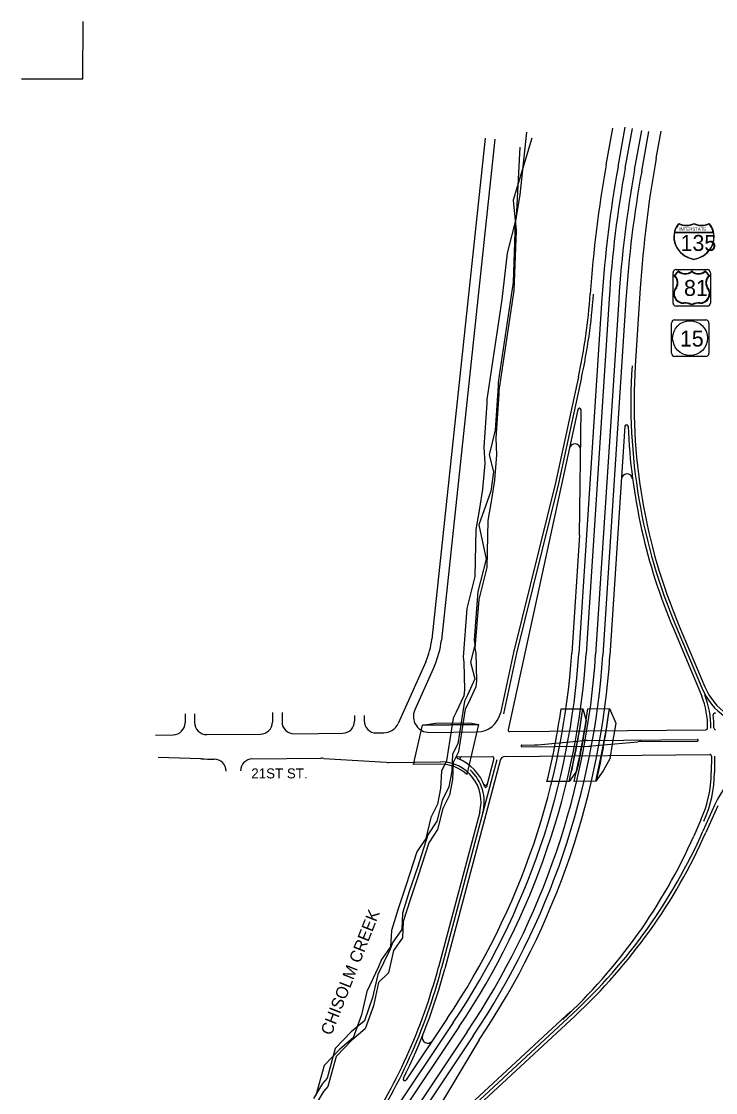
# Model space of a CAD drawing. Extents: x 37.091 to 37.713, y -53.912 to -53.137.
# Drawn here: x 37.091 to 37.42, y -53.644 to -53.137 of the extents above; entities that cross this region are included whole.
import ezdxf

# ---------------------------------------------------------------- set-up
doc = ezdxf.new("R2010")
doc.units = 0
for name, color, linetype in [('PL Inter Bridges', 7, 'Continuous'), ('PL Inter Hydrology', 7, 'Continuous'), ('PL Inter Hydrology Text', 7, 'Continuous'), ('PL Inter Maintenance Info', 7, 'Continuous'), ('PL Inter Plot Fence Markers', 7, 'Continuous'), ('PL Inter Road Lines', 7, 'Continuous'), ('PL Inter Route Shields', 7, 'Continuous'), ('PL Inter Street Names', 7, 'Continuous')]:
    doc.layers.add(name, color=color, linetype=linetype)

msp = doc.modelspace()

# ---------------------------------------------------------------- linework, layer by layer
at = {"layer": 'PL Inter Bridges'}
for p, q in [((37.34682853840527, -53.462355685070186), (37.357169926553716, -53.462255477820676)), ((37.35946711844532, -53.462233218209334), (37.36980070839759, -53.46213308652375)), ((37.27701664391917, -53.48869118576208), (37.28128752851981, -53.469980643702094)), ((37.28128752851981, -53.469980643702094), (37.30768540106925, -53.46972485036344)), ((37.30768540106925, -53.46972485036344), (37.30226712851575, -53.49346204440731)), ((37.289832758947256, -53.48856699860096), (37.27701664391917, -53.48869118576208)), ((37.35069943278817, -53.49666311439458), (37.340150108524504, -53.49676533652892)), ((37.36356789054326, -53.496538420036494), (37.3530411354798, -53.49664042347703))]:
    msp.add_line(p, q, dxfattribs=at)
for points in [[(37.357169926553716, -53.462255477820676), (37.358675174464906, -53.46783888492042), (37.35681876541402, -53.4788889387948), (37.35487395593212, -53.48896658792824), (37.35416675248416, -53.49179540172008), (37.35069943278817, -53.49666311439457), (37.35239874386426, -53.48861298620427), (37.35416675248416, -53.480038144397746), (37.35566955981108, -53.47172850388421), (37.356641964552026, -53.46509847155957)], [(37.36980070839759, -53.46213308652375), (37.372819243424125, -53.46907649095436), (37.37105123480422, -53.4789773392258), (37.36999042963228, -53.48604937370541), (37.366797534328036, -53.49167301042316), (37.36333021463204, -53.496540723097645), (37.36502952570814, -53.48849059490734), (37.366797534328036, -53.47991575310082), (37.36830034165496, -53.47160611258728), (37.3692727463959, -53.46497608026265)], [(37.28128752851981, -53.469980643702094), (37.28740232697513, -53.46909859106209), (37.30357960584723, -53.469010190631096), (37.30768540106925, -53.46972485036344)]]:
    msp.add_lwpolyline(points, close=True, dxfattribs=at)
for centre, radius, start, end in [((37.00106164790221, -53.41310011019883), 0.3492575757575757, 346.1399204721726, 351.892584346035), ((37.00106164790221, -53.41310011019883), 0.3594848484848484, 346.5585203810406, 352.14084730465396), ((37.00106164790221, -53.41310011019883), 0.36175757575757567, 346.64822829485837, 352.19408966082614), ((37.00106164790221, -53.41310011019883), 0.3719848484848484, 347.0379477000781, 352.4255452510075), ((37.290005260832515, -53.506369193158655), 0.0178030303030303, 46.46862252325743, 90.55517428644981)]:
    msp.add_arc(centre, radius, start, end, dxfattribs=at)
at = {"layer": 'PL Inter Hydrology'}
for points in [[(37.33047543697749, -53.18920072642398), (37.327293021461664, -53.21890327123832), (37.325171411117786, -53.23198653502558), (37.32411060594585, -53.26027467294401), (37.31703857146624, -53.30765730395736), (37.31703857146624, -53.30942531257726), (37.315624164570316, -53.33028781429209), (37.31279535077847, -53.34195667118346), (37.31491696112236, -53.35008951083499), (37.31350255422644, -53.359283155658474), (37.30784492664275, -53.3751952332376), (37.311380943882554, -53.39146091254068), (37.30749132491877, -53.40666578667183), (37.305723316298874, -53.42964989873055), (37.306076918022846, -53.43212511079841), (37.30395530767897, -53.44025795044996), (37.306076918022846, -53.44803718837751), (37.30254090078305, -53.45581642630509), (37.301126493887125, -53.45864524009692), (37.29794407837131, -53.47880053836381), (37.29546886630344, -53.48375096249953), (37.295115264579465, -53.49188380215107), (37.29370085768354, -53.49930943835466), (37.290518442167716, -53.505674269386304), (37.28804323009986, -53.51557511765775), (37.28380000941209, -53.5219399486894), (37.27884958527637, -53.53749842454453), (37.274959966312586, -53.54881367971189), (37.27177755079677, -53.55906812970733), (37.27142394907279, -53.56684736763489), (37.26718072838502, -53.57285859694256), (37.2657663214891, -53.576394614182355), (37.260108693905416, -53.58806347107371), (37.25763348183756, -53.5990251245171), (37.253743862873776, -53.60998677796048), (37.24737903184213, -53.61529080382018), (37.239953395638544, -53.623070041747745), (37.236063776674754, -53.637214110706964), (37.23394216633088, -53.63968932277482), (37.229698945643115, -53.646761357254434)], [(37.33295064904535, -53.19202954021582), (37.32411060594585, -53.22137848330618), (37.325525012841766, -53.235876153989366), (37.32446420766982, -53.2641642919078), (37.31739217319022, -53.31154692292115), (37.31739217319022, -53.31331493154105), (37.315977766294296, -53.33417743325588), (37.31633136801828, -53.341956671183446), (37.31527056284634, -53.35397912979878), (37.31385615595041, -53.363172774622264), (37.31208814733051, -53.37307362289372), (37.311734545606534, -53.39535053150447), (37.30784492664275, -53.41055540563562), (37.306076918022846, -53.43353951769434), (37.306430519746826, -53.43601472976219), (37.30678412147081, -53.44909799354947), (37.306430519746826, -53.4519268073413), (37.30289450250703, -53.45970604526888), (37.301480095611105, -53.46253485906071), (37.29829768009528, -53.482690157327596), (37.29582246802742, -53.48764058146332), (37.29546886630344, -53.49577342111486), (37.29405445940752, -53.50319905731845), (37.290872043891696, -53.509563888350094), (37.28839683182384, -53.519464736621536), (37.28415361113607, -53.52582956765319), (37.27920318700035, -53.54138804350832), (37.275313568036566, -53.55270329867568), (37.27213115252074, -53.56295774867112), (37.27177755079677, -53.57073698659868), (37.267534330109, -53.57674821590634), (37.26505911804114, -53.58735626762575), (37.260462295629395, -53.5919530900375), (37.25798708356154, -53.60291474348088), (37.254097464597756, -53.61387639692427), (37.2477326335661, -53.61918042278397), (37.240306997362524, -53.626959660711535), (37.236417378398734, -53.64110372967075), (37.23429576805486, -53.64357894173861), (37.230052547367094, -53.650650976218216)], [(37.327293021461664, -53.19627276090359), (37.325525012841766, -53.22986492468171), (37.321281792154004, -53.246484205708775), (37.31880658008614, -53.26840751259556), (37.311734545606534, -53.315790143608915), (37.311734545606534, -53.31755815222882), (37.310320138710615, -53.33842065394364), (37.310673740434595, -53.346199891871215), (37.309612935262656, -53.35822235048654), (37.30819852836673, -53.36741599531003), (37.30643051974683, -53.37731684358148), (37.306076918022846, -53.39959375219223), (37.302187299059064, -53.41479862632339), (37.300419290439166, -53.437782738382104), (37.300772892163145, -53.44025795044996), (37.301126493887125, -53.453341214237234), (37.300772892163145, -53.45617002802907), (37.29723687492334, -53.46394926595664), (37.295822468027424, -53.46677807974848), (37.2926400525116, -53.486933378015365), (37.29016484044374, -53.49188380215109), (37.28981123871976, -53.500016641802624), (37.28839683182384, -53.507442278006216), (37.285214416308015, -53.513807109037856), (37.28273920424015, -53.5237079573093), (37.27849598355239, -53.53007278834095), (37.27354555941667, -53.54563126419608), (37.269655940452886, -53.55694651936345), (37.26647352493706, -53.56720096935888), (37.26611992321308, -53.574980207286444), (37.26187670252532, -53.58099143659411), (37.260462295629395, -53.58452745383391), (37.254804668045715, -53.59619631072526), (37.25232945597785, -53.60715796416865), (37.24843983701407, -53.61811961761204), (37.24207500598242, -53.62342364347173), (37.23464936977884, -53.6312028813993), (37.230759750815054, -53.64534695035852)]]:
    msp.add_lwpolyline(points, dxfattribs=at)
at = {"layer": 'PL Inter Maintenance Info'}
for p, q in [((37.37381151443774, -53.20569081286023), (37.37721968018204, -53.186861540728394)), ((37.38499345399385, -53.20771478399854), (37.38838129532267, -53.18899779923143)), ((37.366185570592904, -53.267898851947606), (37.3552539505, -53.436117194083245)), ((37.37752528829752, -53.26863576020824), (37.366593668204615, -53.43685410234388)), ((37.35653119018759, -53.30543828372805), (37.34562018956534, -53.355579848385354)), ((37.34561078456439, -53.35562038194055), (37.32579866796809, -53.43597832685518)), ((37.40140860105998, -53.423747277496574), (37.41353905122463, -53.45242362724531)), ((37.32580807296903, -53.435937793299985), (37.319566098856264, -53.4646228204025)), ((37.31646115057539, -53.486442796545276), (37.29029401583651, -53.584967747344756)), ((37.41954599177207, -53.484704560275574), (37.41946367067668, -53.49247018360786)), ((37.419589188214346, -53.50766705069573), (37.41401851799156, -53.52023007260442)), ((37.28546098277791, -53.66863834386492), (37.35228291385192, -53.60666765368855)), ((37.29581014890767, -53.61085069686065), (37.17437332586949, -53.791853050186575)), ((37.30524673115621, -53.61718182210596), (37.18649588614569, -53.79418070818178))]:
    msp.add_line(p, q, dxfattribs=at)
for centre, radius, start, end in [((37.914271926316026, -53.30351608454429), 0.5492424242424242, 169.7403394678549, 176.28187842408678), ((37.914271926316026, -53.30351608454429), 0.5378787878787878, 169.7403394678549, 176.28187842408678), ((37.09004031210885, -53.24744882615102), 0.2727272727272727, 347.72359497314073, 356.1085257138686), ((37.65258730737952, -53.31749558207058), 0.2727272727272727, 176.2818784240914, 202.9289624111594), ((37.00106164790221, -53.41310011019883), 0.3549393939393939, 326.1418279798176, 356.2818784240861), ((37.00106164790221, -53.41310011019883), 0.36630303030303024, 326.1418279798176, 356.2818784240861), ((37.441296318684465, -53.441244177916595), 0.02992424242424242, 201.8846075588324, 270.0506373253087), ((37.37831912259681, -53.470431792119065), 0.03939393939393939, 358.44340565733563, 21.88460755883446), ((37.4556015304056, -53.523635571944524), 0.03939393939393939, 91.43343274379518, 156.08663922731924), ((37.290005260832515, -53.506369193158655), 0.02045454545454545, 345.12624929507587, 47.87492496849466), ((37.36113361467079, -53.491851843791544), 0.05833333333333333, 336.08663922732546, 359.3926469951911), ((37.17301284332695, -53.41336381501643), 0.2636363636363636, 312.84285557137406, 336.08663922732893), ((37.02670480314976, -53.514961374460285), 0.2727272727272727, 326.14182797981744, 345.1262492950714)]:
    msp.add_arc(centre, radius, start, end, dxfattribs=at)
at = {"layer": 'PL Inter Plot Fence Markers'}
msp.add_lwpolyline([(37.09134142217127, -53.16392653894837), (37.12044365571981, -53.16403341749369), (37.12049572662789, -53.13679620713466)], dxfattribs=at)
at = {"layer": 'PL Inter Road Lines'}
for p, q in [((37.36822054465969, -53.20467882729109), (37.371362438348704, -53.187320642355765)), ((37.31088900569888, -53.19214245604232), (37.28562966228244, -53.42931784942011)), ((37.37716609630458, -53.20629800420173), (37.38057426204887, -53.18746873206989)), ((37.38163887212702, -53.207107592657046), (37.38502671345584, -53.18839060788994)), ((37.39187292618911, -53.20160811264884), (37.394201942101894, -53.188740876219796)), ((37.31540889930602, -53.19262382783728), (37.29014955588958, -53.42979922121506)), ((37.38434164923338, -53.263043914009586), (37.38194604482935, -53.29990803825045)), ((37.36958748590429, -53.2681199244258), (37.358655865811386, -53.436338266561435)), ((37.37412337298614, -53.26841468773005), (37.36319175289323, -53.43663302986569)), ((37.35505068530938, -53.30511612007484), (37.34413968468713, -53.355257684732145)), ((37.35479455735919, -53.320544821785816), (37.32179833171996, -53.472179162082966)), ((37.35548270044673, -53.380026590339), (37.356292314984096, -53.320716243919755)), ((37.37705270199299, -53.32847857519951), (37.369995583516, -53.43707517482206)), ((37.34413968468713, -53.355257684732145), (37.32432756809082, -53.435615629646776)), ((37.35548270044673, -53.380026590339), (37.351852035188614, -53.43589612160506)), ((37.40001316380265, -53.42433756469338), (37.41352836832955, -53.45628746982292)), ((37.40280403831731, -53.423156990299766), (37.41493448848196, -53.4518333400485)), ((37.32432756809082, -53.435615629646776), (37.318085593978054, -53.46430065674928)), ((37.2827398071717, -53.44005581546028), (37.26974124637289, -53.46918734178954)), ((37.28689078310513, -53.441907991430575), (37.277567148008565, -53.46280351405832)), ((37.16879463251291, -53.46467856951232), (37.16879463251291, -53.46896059366193)), ((37.17334008705837, -53.46467856951232), (37.17334008705837, -53.4688064358043)), ((37.2101660342186, -53.46397136606437), (37.2101660342186, -53.46855970798649)), ((37.21471148876406, -53.46397136606437), (37.21471148876406, -53.468405550128836)), ((37.249062223856434, -53.46538577296029), (37.249062223856434, -53.468182806924105)), ((37.253607678401885, -53.46538577296029), (37.253607678401885, -53.46802864906647)), ((37.15478054742525, -53.474723417603904), (37.163167868124255, -53.47464214511651)), ((37.17907695903335, -53.474487987258875), (37.20453926982995, -53.47424125944107)), ((37.220448360739034, -53.47408710158342), (37.24343545946778, -53.473864358378684)), ((37.25934455037687, -53.473710200521055), (37.262896358208074, -53.473675783778496)), ((37.2845588462885, -53.47346587594826), (37.30709191497776, -53.47324753225941)), ((37.322545924664816, -53.473097784103516), (37.415433976785046, -53.47219770607909)), ((37.32830102242473, -53.47948171389682), (37.334320270607606, -53.479423387848534)), ((37.32830836293049, -53.48023925409076), (37.35982167020372, -53.47993389258618)), ((37.335851450123585, -53.47934649675878), (37.35764335200527, -53.47736541476954)), ((37.359174531521276, -53.477288523679775), (37.41140724826657, -53.47678239270356)), ((37.36135284971976, -53.47985700149643), (37.383144751601485, -53.47787591950717)), ((37.3846759311175, -53.477799028417415), (37.411414588772324, -53.4775399328975)), ((37.176288108941264, -53.48600995844008), (37.15604252784081, -53.48529851055052)), ((37.20068767353866, -53.48602155661514), (37.23306659966446, -53.48570780733098)), ((37.23445291350486, -53.485745150520245), (37.26406413695274, -53.48762950110329)), ((37.297888042601066, -53.4850796925738), (37.314305373945196, -53.48492060990577)), ((37.315044906708415, -53.48587261224662), (37.31150540640225, -53.49919960035587)), ((37.320462516221305, -53.48486094767443), (37.41726605168167, -53.48392292891996)), ((37.418030925382304, -53.484688499501125), (37.417948604286906, -53.492454122833415)), ((37.265450450793125, -53.487666844292555), (37.28982174818863, -53.48743068831004)), ((37.317925535090325, -53.48683172083908), (37.29175840035143, -53.58535667163856)), ((37.3083100672691, -53.51123074683118), (37.28882963132158, -53.58457882305096)), ((37.42097427829862, -53.50828122458992), (37.415403608075835, -53.520844246498605)), ((37.413074492831264, -53.51488336482345), (37.40968194621904, -53.52253426421456)), ((37.28591500190655, -53.666150855358104), (37.351252626090286, -53.60555671208699)), ((37.28649127053955, -53.66974928546649), (37.35331320161357, -53.607778595290114)), ((37.29864112358223, -53.61275003443424), (37.17720430054405, -53.793752387760165)), ((37.29297917423311, -53.60895135928706), (37.27346898146412, -53.6380314250915)), ((37.30241575648165, -53.615282484532365), (37.18366491147113, -53.79228137060818)), ((37.30807770583076, -53.61908115967955), (37.274499661188294, -53.6750817840421))]:
    msp.add_line(p, q, dxfattribs=at)
for centre, radius, start, end in [((37.92562417433373, -53.298219001649905), 0.5424242424242424, 169.74033946785642, 176.28187842408676), ((37.914271926316026, -53.30351608454429), 0.5549242424242423, 169.7403394678549, 176.10852571386957), ((37.914271926316026, -53.30351608454429), 0.5458333333333333, 169.7403394678549, 176.28187842408678), ((37.914271926316026, -53.30351608454429), 0.5412878787878788, 169.7403394678549, 176.28187842408678), ((37.09004031210885, -53.24744882615102), 0.2712121212121212, 347.72359497314073, 356.1085257138686), ((37.65258730737952, -53.31749558207058), 0.2712121212121212, 176.2818784240914, 202.9289624111594), ((37.3555348097983, -53.320705903612414), 0.0007575757575757575, 359.2179338358916, 167.72359497341452), ((37.37780868317329, -53.328527702416885), 0.0007575757575757575, 2.2991403711614566, 176.2818784243848), ((37.65258730737952, -53.31749558207058), 0.2742424242424242, 182.29914037104842, 202.9289624111594), ((37.35338419533327, -53.339496354641675), 0.0026515151515151512, 359.21793383550863, 167.72359497304004), ((37.37807069318948, -53.353701689383165), 0.0026515151515151512, 7.513398420881913, 176.28187842415093), ((37.25022382902655, -53.42554710369299), 0.0356060606060606, 335.95345037635536, 353.9208747015214), ((37.25022382902655, -53.42554710369299), 0.040151515151515146, 335.95345037635536, 353.9208747015214), ((37.00106164790221, -53.41310011019883), 0.35153030303030297, 326.1418279798176, 356.2818784240861), ((37.00106164790221, -53.41310011019883), 0.3583484848484848, 326.1418279798176, 356.2818784240861), ((37.00106164790221, -53.41310011019883), 0.3628939393939393, 326.1418279798176, 356.2818784240861), ((37.00106164790221, -53.41310011019883), 0.36971212121212116, 326.1418279798176, 356.2818784240861), ((37.441296318684465, -53.441244177916595), 0.028409090909090905, 201.8846075588324, 270.0506373253087), ((37.37831912259681, -53.470431792119065), 0.03787878787878787, 358.44340565733563, 21.88460755883446), ((37.28448544123094, -53.465890474008816), 0.007575757575757574, 155.95345037631472, 270.5551742864075), ((37.30698180739144, -53.461884429350235), 0.011363636363636362, 270.55517428641616, 347.7235949731262), ((37.419639213123254, -53.46506884237128), 0.0007575757575757575, 47.72852354213214, 187.3951003857924), ((37.37831912259681, -53.470431792119065), 0.0409090909090909, 358.673868322412, 7.395100386065607), ((37.1631128143311, -53.46896059366193), 0.005681818181818181, 270.5551742863889, 359.9999999999869), ((37.17902190524019, -53.4688064358043), 0.005681818181818181, 180, 270.55517428645413), ((37.20448421603678, -53.46855970798649), 0.005681818181818181, 270.55517428646044, 0), ((37.22039330694587, -53.468405550128836), 0.005681818181818181, 180, 270.55517428641394), ((37.243380405674614, -53.468182806924105), 0.005681818181818181, 270.55517428644043, 0), ((37.259289496583705, -53.46802864906647), 0.005681818181818181, 180, 270.5551742864272), ((37.26282295315052, -53.46610038183905), 0.007575757575757574, 270.5551742864995, 335.95345037636207), ((37.419974629180885, -53.4713960961865), 0.0007575757575757575, 178.6738683226561, 270.555174286336), ((37.32253858415906, -53.47234024390958), 0.0007575757575757575, 167.7235949725112, 270.5551742857606), ((37.41542663627929, -53.471440165885156), 0.0007575757575757575, 270.55517428633607, 358.4434056574517), ((37.32830469267761, -53.4798604839938), 0.00037878787878586976, 90.55517428632793, 270.5551742871778), ((37.3341367579637, -53.46048488299992), 0.018939393939393936, 270.55517428649983, 275.1944289077174), ((37.359358044165155, -53.496227028528395), 0.018939393939393936, 90.55517428642163, 95.19442890771367), ((37.35963815755985, -53.46099538773757), 0.018939393939393936, 270.5551742863998, 275.19442890775656), ((37.384859443761385, -53.49673753326603), 0.018939393939393936, 90.55517428644629, 95.1944289077635), ((37.41141091851945, -53.47716116280053), 0.00037878787878586976, 270.5551742863441, 90.55517428634414), ((37.18745712687119, -52.93650274483989), 0.5496212121212125, 268.8426669318709, 269.4948051230997), ((37.182560909150006, -53.49178418925863), 0.005681818181818181, 0, 89.49480512307659), ((37.20074272733183, -53.491703108069736), 0.005681818181818181, 90.55517428649898, 180.00000000001427), ((37.23325011230835, -53.5046463121796), 0.018939393939393936, 86.35881474208117, 90.55517428643314), ((37.29789171285394, -53.48545846267078), 0.00037878787878787873, 90.55517428632791, 249.33610449456998), ((37.290005260832515, -53.506369193158655), 0.021969696969696965, 18.97524318044553, 69.33610449410443), ((37.29971319063029, -53.485819618353766), 0.0007575757575757575, 90.55517428633598, 244.7132415234416), ((37.314312714450956, -53.485678150099716), 0.0007575757575757575, 345.1262492950782, 90.555174286336), ((37.320488207991446, -53.48751233835323), 0.0026515151515151512, 90.55517428633485, 165.12624929502257), ((37.417273392187425, -53.48468046911391), 0.0007575757575757575, 359.39264699515314, 90.55517428632793), ((37.265266938149246, -53.468728339443935), 0.018939393939393936, 266.3588147420953, 270.55517428643464), ((37.290005260832515, -53.506369193158655), 0.018939393939393936, 345.12624929507587, 90.55517428644981), ((37.36113361467079, -53.491851843791544), 0.05681818181818181, 336.08663922732546, 359.3926469951911), ((37.311078193655845, -53.49785682404994), 0.0007575757575757575, 201.99614694089314, 345.1262492947696), ((37.31113931027351, -53.49910236928242), 0.00037878787878787873, 198.9752431805853, 345.12624929476954), ((37.17301284332695, -53.41336381501643), 0.26515151515151514, 312.84285557137406, 336.08663922732893), ((37.16729118147017, -53.415053832732355), 0.26515151515151514, 312.84285557136934, 336.0866392273203), ((37.02670480314976, -53.514961374460285), 0.2712121212121212, 326.14182797981744, 345.1262492950714), ((37.02670480314976, -53.514961374460285), 0.2742424242424242, 333.5131349988581, 345.1262492950713), ((37.28370992143714, -53.618008076722816), 0.0026515151515151512, 158.15158657621055, 326.14182797985507), ((37.272839875980885, -53.637609350075145), 0.0007575757575757575, 153.5131349986143, 326.1418279795583)]:
    msp.add_arc(centre, radius, start, end, dxfattribs=at)
at = {"layer": 'PL Inter Route Shields'}
for points in [[(37.400576077999546, -53.23672912644508), (37.41894573075662, -53.23672913901295)], [(37.400603733324466, -53.23660997072946), (37.41891807559476, -53.23660998325948)], [(37.39986622390834, -53.27014179810342), (37.39986623369821, -53.25583254237968)], [(37.40014515067871, -53.25724810739184), (37.40247486380403, -53.254918397454354)], [(37.40051211450715, -53.257218166887085), (37.40247818547773, -53.255252098606746)], [(37.40135568140308, -53.254343096712844), (37.41611204477561, -53.25434310680863)], [(37.41695560591906, -53.25721817813714), (37.41498953763869, -53.25525210716657)], [(37.41499285976901, -53.25491840601872), (37.41732257152499, -53.25724811914401)], [(37.41760149044244, -53.25583255451351), (37.41760148065256, -53.270141810237256)], [(37.41611203294768, -53.271631255904076), (37.401355669575175, -53.2716312458083)], [(37.40058454079983, -53.27816058764959), (37.41534090235433, -53.278160597745355)], [(37.39909508330506, -53.29395928904015), (37.39909509309495, -53.27965003331641)], [(37.416830348021165, -53.279650045450246), (37.41683033823128, -53.293959301173984)], [(37.4153408905264, -53.29544874684082), (37.40058452897187, -53.29544873674503)]]:
    msp.add_lwpolyline(points, dxfattribs=at)
msp.add_circle((37.40789194806336, -53.2867365531956), 0.008232795048426054, dxfattribs=at)
for centre, radius, start, end in [((37.40135568067672, -53.25583254415269), 0.0014894466858552302, 89.99996080027657, 179.99996080027657), ((37.39795206256041, -53.26054048149665), 0.003955928112747722, 326.43355266031193, 56.331957113301534), ((37.39795206256041, -53.26054048149665), 0.00419423958248456, 326.23382125888503, 52.38348593421893), ((37.40560602659232, -53.25182637312869), 0.004400543870874347, 224.63966590458205, 315.2987349053213), ((37.40560602659232, -53.25182637312869), 0.004638855340611184, 227.6025230027635, 312.39739859770486), ((37.41186170267292, -53.2518263774086), 0.004638855340611184, 227.6025230027635, 312.39739859770486), ((37.41186170267292, -53.2518263774086), 0.004400543870874347, 224.70118669531664, 315.36025569605584), ((37.41951565478108, -53.26054049624968), 0.0041942395824845595, 127.61643566633423, 213.76610034166816), ((37.41951565478108, -53.26054049624968), 0.0039559281127477235, 123.66796448716686, 213.56636893998694), ((37.41611204310679, -53.255832554248464), 0.0014894466858552302, 359.9999608002766, 89.99996080027658), ((37.40473293872637, -53.26569310249378), 0.004575587975222133, 139.6025632293804, 272.75118498365214), ((37.40473293872637, -53.26569310249378), 0.004337276505485296, 139.41993617370449, 272.7511849835674), ((37.41273477156461, -53.26569310796834), 0.004575587975222135, 267.24873661690106, 40.397358371003236), ((37.41273477156461, -53.26569310796834), 0.004337276505485298, 267.2487366169858, 40.57998542684871), ((37.40135567088683, -53.27014179929363), 0.0014894466858552302, 179.9999608002766, 269.9999608002766), ((37.405362007121425, -53.277882519436986), 0.0076271309583810214, 63.513227090378756, 93.07607975676397), ((37.405362007121425, -53.277882519436986), 0.007865442428117856, 64.37505516850953, 92.63286217869594), ((37.412165264357924, -53.27788252409154), 0.007627130958381022, 87.37075644248776, 116.48669451008965), ((37.412165264357924, -53.27788252409154), 0.00786544242811786, 87.36705942185725, 115.62486643195888), ((37.4161120333169, -53.27014180938941), 0.0014894466858552302, 269.9999608002766, 359.9999608002766), ((37.400584539343136, -53.279650034626734), 0.0014894466858552302, 89.99996080027657, 179.99996080027657), ((37.415340901773206, -53.27965004472251), 0.0014894466858552302, 359.9999608002766, 89.99996080027658), ((37.400584529553264, -53.29395928976766), 0.0014894466858552302, 179.9999608002766, 269.9999608002766), ((37.41534089198331, -53.29395929986345), 0.0014894466858552302, 269.9999608002766, 359.9999608002766)]:
    msp.add_arc(centre, radius, start, end, dxfattribs=at)
for centre, major_axis, ratio, start_param, end_param in [((37.41211256726268, -53.238879678789246), (-0.011907601504075821, 8.146755128573144e-09), 0.9090909090909091, 5.649836424357119, 7.6551820516525835), ((37.41211256726268, -53.238879678789246), (-0.011776530195720591, 8.057080826558061e-09), 0.9090909090909091, 5.659675094385966, 6.0695603696678395), ((37.40615645027728, -53.2266745137354), (-0.007344759723461491, 5.025021951294414e-09), 0.9090909090909087, 1.0519676328703929, 2.0837498015692506), ((37.40615645027728, -53.2266745137354), (-0.00747583103181672, 5.1146962533094965e-09), 0.9090909090909091, 1.0676908496991975, 2.073901803887637), ((37.40740923855073, -53.2388796755714), (0.01190760150407582, -8.146755128424978e-09), 0.9090909090909088, 4.91118856270807, 6.916534190000574), ((37.41336537223679, -53.22667451866748), (-0.007344759723461491, 5.025021951294414e-09), 0.9090909090909087, 1.0578428520190633, 2.089625020717921), ((37.41336537223679, -53.22667451866748), (-0.00747583103181672, 5.1146962533094965e-09), 0.9090909090909091, 1.0676908497006767, 2.0739018038891164), ((37.40740923855073, -53.2388796755714), (0.01177653019572059, -8.057080826434217e-09), 0.909090909090909, 0.21362493751174672, 0.6235102127936207), ((37.41211256726268, -53.238879678789246), (-0.011776530195720591, 8.057080826558061e-09), 0.9090909090909091, 6.080935335112396, 7.652939311886402), ((37.40740923855073, -53.2388796755714), (0.01177653019572059, -8.057080826434217e-09), 0.909090909090909, 4.91343130247129, 6.485435279246776)]:
    msp.add_ellipse(centre, major_axis=major_axis, ratio=ratio, start_param=start_param, end_param=end_param, dxfattribs=at)

# ---------------------------------------------------------------- texts
at = {"layer": 'PL Inter Hydrology Text'}
msp.add_text('CHISOLM CREEK', height=0.005679999999999998, rotation=68.48411529050502, dxfattribs=at).set_placement((37.238066457748474, -53.61729432302425))
at = {"layer": 'PL Inter Route Shields'}
msp.add_text('INTERSTATE', height=0.0014892083443582185, rotation=359.9999608002766, dxfattribs=at).set_placement((37.402790293489474, -53.235860498235205))
for s, p in [('135', (37.40339753794235, -53.24548664616221)), ('81', (37.405028728976795, -53.266777176372614)), ('15', (37.40309097787582, -53.29075873603038))]:
    msp.add_text(s, height=0.007579999999999998, dxfattribs=at).set_placement(p)
at = {"layer": 'PL Inter Street Names'}
msp.add_text('21ST ST.', height=0.004729999999999999, dxfattribs=at).set_placement((37.20014725947997, -53.49525183489826))

doc.saveas('drawing.dxf')
